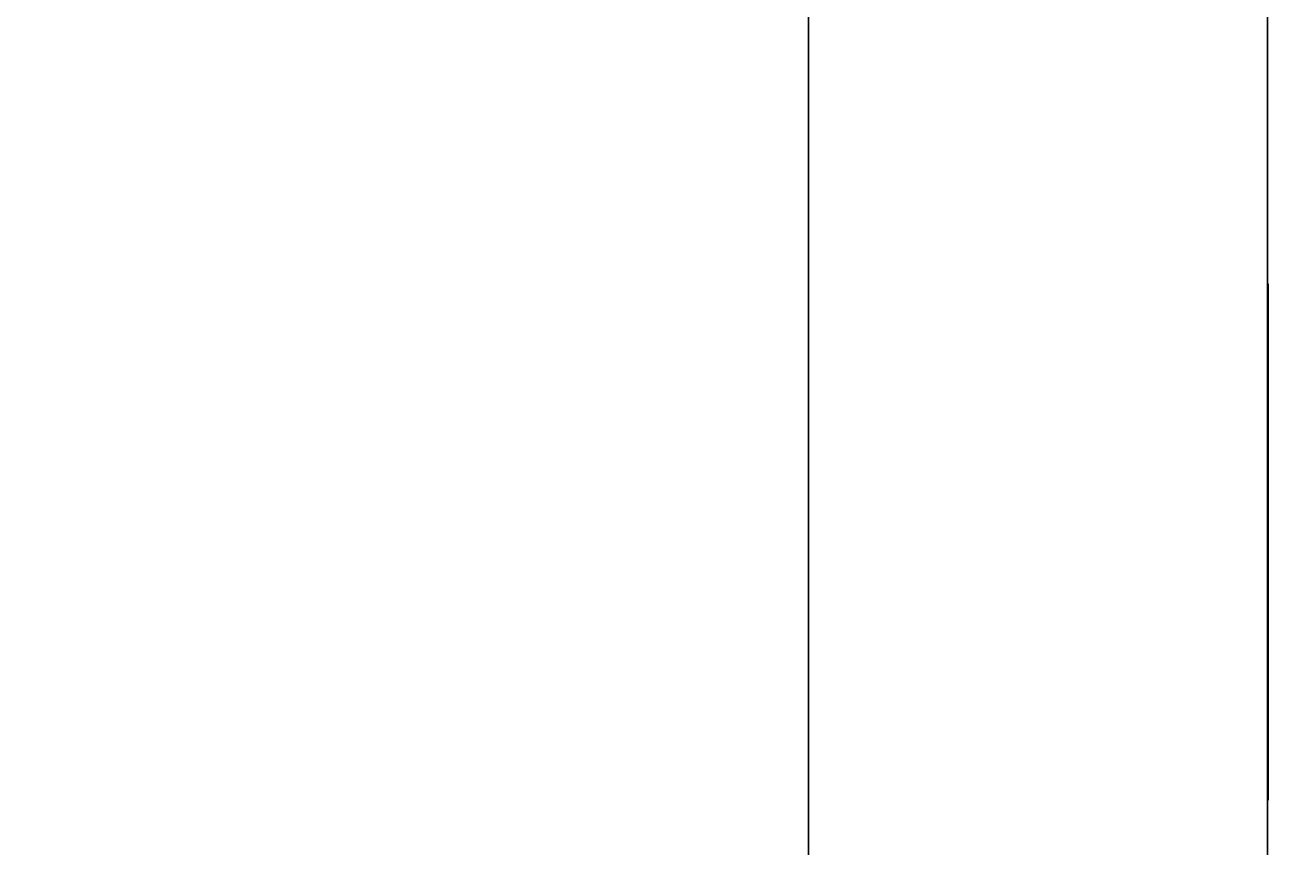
# Model space of a CAD drawing. Extents: x -9 to 501, y -818 to 1.
# Drawn here: x 243.4 to 460.1, y -422 to -278.6 of the extents above; entities that cross this region are included whole.
import ezdxf

# ---------------------------------------------------------------- set-up
doc = ezdxf.new("R2010")
doc.units = 0
for name, color, linetype in [('PQ_200_2D', 1, 'Continuous'), ('PQ_200_3D', 1, 'Continuous'), ('PQ_204_2D', 7, 'Continuous'), ('PQ_204_3D', 7, 'Continuous')]:
    doc.layers.add(name, color=color, linetype=linetype)

msp = doc.modelspace()

# ---------------------------------------------------------------- linework, layer by layer
at = {"layer": 'PQ_200_2D'}
msp.add_lwpolyline([(0, -130), (460, -130), (460, -810), (0, -810)], close=True, dxfattribs=at)
at = {"layer": 'PQ_200_3D'}
for points in [[(0, -130, 1170), (460, -130, 1170), (460, -810, 1170), (0, -810, 1170)], [(0, -140, 20), (460, -140, 20), (460, -800, 20), (0, -800, 20)], [(460, -140, 20), (460, -800, 20), (460, -800, 770), (460, -140, 770)]]:
    msp.add_3dface(points, dxfattribs=at)
for points, invisible_edges in [([(460, -810, 785), (460, -130, 785), (460, -130, 1170), (460, -810, 1170)], 1), ([(460, -140, 770), (460, -140, 785), (460, -800, 785), (460, -800, 770)], 2)]:
    msp.add_3dface(points, dxfattribs=dict(at, invisible_edges=invisible_edges))
at = {"layer": 'PQ_204_2D'}
msp.add_lwpolyline([(380, -141.5), (10, -141.5), (10, -798.5), (380, -798.5)], close=True, dxfattribs=at)
at = {"layer": 'PQ_204_3D', "extrusion": (-1, 0, 0)}
for p, q in [((460.1, -323.77, 737.44), (460.1, -413.77, 737.44)), ((460.1, -323.77, 727.44), (460.1, -413.77, 727.44)), ((460.1, -323.77, 717.44), (460.1, -413.77, 717.44)), ((460.1, -323.77, 707.44), (460.1, -413.77, 707.44)), ((460.1, -323.77, 697.44), (460.1, -413.77, 697.44)), ((460.1, -323.77, 687.44), (460.1, -413.77, 687.44)), ((460.1, -323.77, 677.44), (460.1, -413.77, 677.44)), ((460.1, -323.77, 667.44), (460.1, -413.77, 667.44)), ((460.1, -323.77, 657.44), (460.1, -413.77, 657.44)), ((460.1, -323.77, 647.44), (460.1, -413.77, 647.44)), ((460.1, -323.77, 637.44), (460.1, -413.77, 637.44)), ((460.1, -323.77, 627.44), (460.1, -413.77, 627.44)), ((460.1, -323.77, 617.44), (460.1, -413.77, 617.44)), ((460.1, -323.77, 607.44), (460.1, -413.77, 607.44)), ((460.1, -323.77, 597.44), (460.1, -413.77, 597.44)), ((460.1, -323.77, 587.44), (460.1, -413.77, 587.44)), ((460.1, -323.77, 577.44), (460.1, -413.77, 577.44)), ((460.1, -323.77, 567.44), (460.1, -413.77, 567.44)), ((460.1, -323.77, 557.44), (460.1, -413.77, 557.44))]:
    msp.add_line(p, q, dxfattribs=at)
at = {"layer": 'PQ_204_3D', "extrusion": (-1, 0, 0), "elevation": -460.1}
msp.add_lwpolyline([(323.77, 747.44), (413.77, 747.44), (413.77, 547.44), (323.77, 547.44)], close=True, dxfattribs=at)

# ---------------------------------------------------------------- meshes
at = {"layer": 'PQ_200_3D'}
mesh = msp.add_polyface(dxfattribs=at)
corners = [(10, -798.5, 1170), (380, -798.5, 1170), (380, -141.5, 1170), (10, -141.5, 1170), (10, -798.5, 1180), (380, -798.5, 1180), (380, -141.5, 1180), (10, -141.5, 1180)]
mesh.append_faces([[corners[k] for k in face] for face in [(0, 3, 2, 1), (4, 5, 6, 7), (0, 1, 5, 4), (3, 7, 6, 2), (0, 4, 7, 3), (1, 2, 6, 5)]])

doc.saveas('drawing.dxf')
